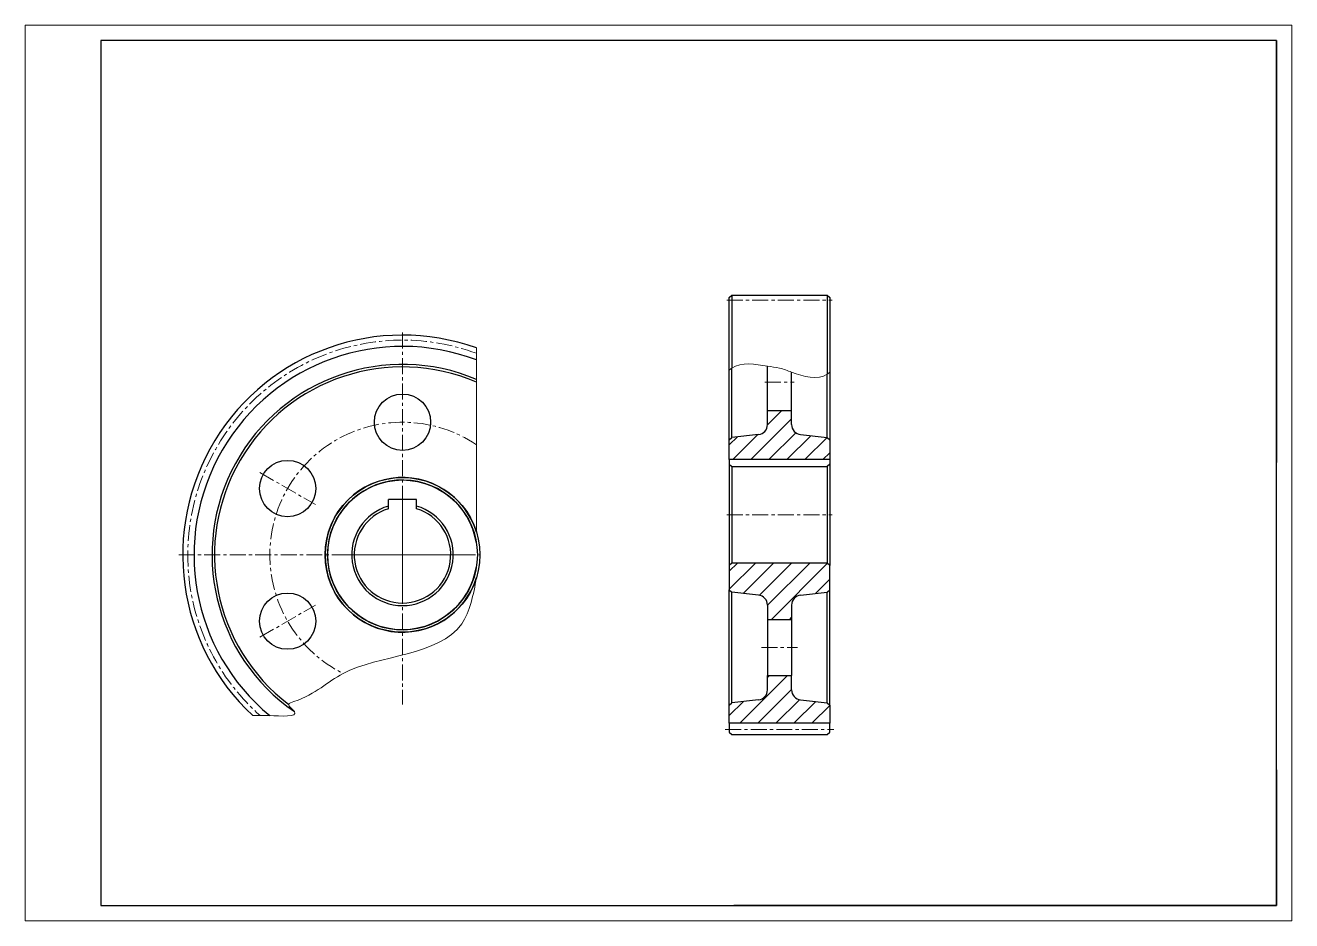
# Model space of a CAD drawing. Header units: millimetres. Extents: x 0 to 630, y 0 to 446.
import ezdxf

# ---------------------------------------------------------------- set-up
doc = ezdxf.new("R2010")
doc.units = ezdxf.units.MM
doc.header["$LTSCALE"] = 0.25
doc.linetypes.add('CENTER', pattern=[50.8, 31.75, -6.35, 6.35, -6.35])
for name, color, linetype, lineweight in [('中心线', 4, 'CENTER', 15), ('剖面线', 221, 'Continuous', 15), ('文字', 7, 'Continuous', 15), ('粗实线', 7, 'Continuous', 30), ('细实线', 7, 'Continuous', 15)]:
    doc.layers.add(name, color=color, linetype=linetype, lineweight=lineweight)
pattern_1 = [(45, (209.4364, -20.824), (-4.49013, 4.49013), [])]

msp = doc.modelspace()

# ---------------------------------------------------------------- hatches: boundary and pattern name
at = {"layer": '剖面线'}
h = msp.add_hatch(dxfattribs=at)
h.set_pattern_fill('ANSI31', color=256, scale=2, style=0)
h.set_pattern_definition(pattern_1)
edge = h.paths.add_edge_path()
edge.add_line((350.23, 229.43), (350.23, 239.18))
edge.add_line((350.23, 239.18), (351.48, 240.43))
edge.add_line((351.48, 240.43), (364.76, 241.85))
edge.add_arc((364.23, 246.82), 5, 276.1098, 360)
edge.add_line((369.23, 246.82), (369.23, 253.93))
edge.add_line((369.23, 253.93), (381.23, 253.93))
edge.add_line((381.23, 253.93), (381.23, 246.82))
edge.add_arc((386.23, 246.82), 5, 180, 263.8902)
edge.add_line((385.7, 241.85), (398.98, 240.43))
edge.add_line((398.98, 240.43), (400.23, 239.18))
edge.add_line((400.23, 239.18), (400.23, 229.43))
edge.add_line((400.23, 229.43), (350.23, 229.43))
h = msp.add_hatch(dxfattribs=at)
h.set_pattern_fill('ANSI31', color=256, scale=2, style=0)
h.set_pattern_definition(pattern_1)
edge = h.paths.add_edge_path()
edge.add_line((351.48, 177.93), (350.23, 176.68))
edge.add_line((350.23, 176.68), (350.23, 164.68))
edge.add_line((350.23, 164.68), (351.48, 163.43))
edge.add_line((351.48, 163.43), (364.76, 162))
edge.add_arc((364.23, 157.03), 5, 0, 83.8902, ccw=False)
edge.add_line((369.23, 157.03), (369.23, 149.93))
edge.add_line((369.23, 149.93), (381.23, 149.93))
edge.add_line((381.23, 149.93), (381.23, 157.03))
edge.add_arc((386.23, 157.03), 5, 96.1098, 180, ccw=False)
edge.add_line((385.7, 162), (398.98, 163.43))
edge.add_line((398.98, 163.43), (400.23, 164.68))
edge.add_line((400.23, 164.68), (400.23, 176.68))
edge.add_line((400.23, 176.68), (398.98, 177.93))
edge.add_line((398.98, 177.93), (351.48, 177.93))
h = msp.add_hatch(dxfattribs=at)
h.set_pattern_fill('ANSI31', color=256, scale=2, style=0)
h.set_pattern_definition(pattern_1)
edge = h.paths.add_edge_path()
edge.add_line((350.23, 107.18), (351.48, 108.43))
edge.add_line((351.48, 108.43), (364.76, 109.85))
edge.add_arc((364.23, 114.82), 5, 276.1098, 360)
edge.add_line((369.23, 114.82), (369.23, 121.93))
edge.add_line((369.23, 121.93), (381.23, 121.93))
edge.add_line((381.23, 121.93), (381.23, 114.82))
edge.add_arc((386.23, 114.82), 5, 180, 263.8902)
edge.add_line((385.7, 109.85), (398.98, 108.43))
edge.add_line((398.98, 108.43), (400.23, 107.18))
edge.add_line((400.23, 107.18), (400.23, 98.22))
edge.add_line((400.23, 98.22), (350.23, 98.22))
edge.add_line((350.23, 98.22), (350.23, 107.18))

# ---------------------------------------------------------------- linework, layer by layer
at = {"layer": '中心线'}
for p, q in [((348.98, 308.76), (401.48, 308.76)), ((187.64, 292.6), (187.64, 107.62)), ((367.98, 267.93), (382.48, 267.93)), ((116.63, 223.02), (144.34, 207.02)), ((187.64, 211.02), (187.64, 158.02)), ((348.98, 201.93), (401.48, 201.93)), ((76.31, 182.02), (226.44, 182.02)), ((158.64, 182.02), (216.64, 182.02)), ((116.63, 141.02), (144.34, 157.02)), ((366.23, 135.93), (384.23, 135.93)), ((348.23, 95.1), (402.23, 95.1))]:
    msp.add_line(p, q, dxfattribs=at)
for radius, start, end in [(106.83, 69.85293, 228.49115), (66, 56.11631, 243.37252)]:
    msp.add_arc((187.64, 182.02), radius, start, end, dxfattribs=at)
at = {"layer": '文字'}
for p, q in [((630, 445.5), (0, 445.5)), ((0, 445.5), (0, 0)), ((630, 0), (630, 445.5)), ((0, 0), (630, 0))]:
    msp.add_line(p, q, dxfattribs=at)
at = {"layer": '粗实线'}
for p, q in [((622.5, 438), (37.5, 438)), ((37.5, 438), (37.5, 7.5)), ((622.5, 438), (487.5, 438)), ((622.5, 7.5), (622.5, 438)), ((622.5, 438), (622.5, 228)), ((350.23, 310.01), (351.48, 311.26)), ((350.23, 239.18), (350.23, 310.01)), ((351.48, 311.26), (398.98, 311.26)), ((351.48, 311.26), (351.48, 274.93)), ((398.98, 311.26), (400.23, 310.01)), ((398.98, 311.26), (398.98, 271.93)), ((400.23, 310.01), (400.23, 239.18)), ((351.48, 240.43), (351.48, 274.93)), ((369.23, 253.93), (369.23, 275.93)), ((381.23, 253.93), (381.23, 272.93)), ((398.98, 240.43), (398.98, 271.93)), ((369.23, 246.82), (369.23, 253.93)), ((369.23, 253.93), (381.23, 253.93)), ((381.23, 246.82), (381.23, 253.93)), ((350.23, 239.18), (351.48, 240.43)), ((364.76, 241.85), (351.48, 240.43)), ((385.7, 241.85), (398.98, 240.43)), ((398.98, 240.43), (400.23, 239.18)), ((350.23, 229.43), (350.23, 239.18)), ((400.23, 239.18), (400.23, 229.43)), ((400.23, 229.43), (350.23, 229.43)), ((350.23, 229.43), (350.23, 176.68)), ((350.23, 227.18), (351.48, 225.93)), ((400.23, 227.18), (398.98, 225.93)), ((400.23, 229.43), (400.23, 176.68)), ((351.48, 225.93), (398.98, 225.93)), ((351.48, 225.93), (351.48, 177.93)), ((398.98, 225.93), (398.98, 177.93)), ((180.64, 204.98), (180.64, 209.52)), ((194.64, 209.52), (180.64, 209.52)), ((194.64, 204.98), (194.64, 209.52)), ((351.48, 177.93), (350.23, 176.68)), ((350.23, 176.68), (350.23, 164.68)), ((398.98, 177.93), (351.48, 177.93)), ((400.23, 176.68), (398.98, 177.93)), ((400.23, 164.68), (400.23, 176.68)), ((350.23, 164.68), (351.48, 163.43)), ((350.23, 107.18), (350.23, 164.68)), ((398.98, 163.43), (400.23, 164.68)), ((400.23, 107.18), (400.23, 164.68)), ((364.76, 162), (351.48, 163.43)), ((351.48, 108.43), (351.48, 163.43)), ((385.7, 162), (398.98, 163.43)), ((398.98, 108.43), (398.98, 163.43)), ((369.23, 157.03), (369.23, 149.93)), ((381.23, 157.03), (381.23, 149.93)), ((369.23, 149.93), (381.23, 149.93)), ((369.23, 149.93), (369.23, 121.93)), ((381.23, 149.93), (381.23, 121.93)), ((369.23, 114.82), (369.23, 121.93)), ((369.23, 121.93), (381.23, 121.93)), ((381.23, 114.82), (381.23, 121.93)), ((350.23, 107.18), (351.48, 108.43)), ((350.23, 98.22), (350.23, 107.18)), ((364.76, 109.85), (351.48, 108.43)), ((385.7, 109.85), (398.98, 108.43)), ((398.98, 108.43), (400.23, 107.18)), ((400.23, 107.18), (400.23, 98.22)), ((400.23, 98.22), (350.23, 98.22)), ((350.23, 98.22), (350.23, 93.85)), ((400.23, 93.85), (400.23, 98.22)), ((350.23, 93.85), (351.48, 92.6)), ((351.48, 92.6), (398.98, 92.6)), ((398.98, 92.6), (400.23, 93.85)), ((622.5, 75), (622.5, 7.5)), ((37.5, 7.5), (622.5, 7.5)), ((622.5, 7.5), (352.5, 7.5))]:
    msp.add_line(p, q, dxfattribs=at)
for centre, radius in [((187.64, 248.02), 14), ((130.48, 215.02), 14), ((187.64, 182.02), 38.5), ((187.64, 182.02), 37.25), ((130.48, 149.02), 14)]:
    msp.add_circle(centre, radius, dxfattribs=at)
for centre, radius, start, end in [((187.64, 182.02), 109.33, 70.33286, 227.03159), ((187.64, 182.02), 103.71, 69.2182, 230.48148), ((187.64, 182.02), 94.75, 67.14851, 235.40834), ((187.64, 182.02), 93.5, 66.82533, 232.7235), ((364.23, 246.82), 5, 276.1098, 0), ((386.23, 246.82), 5, 180, 263.8902), ((187.64, 182.02), 38.5, 17.11241, 342.88759), ((187.64, 182.02), 37.25, 8.95873, 351.04127), ((187.64, 182.02), 25.25, 106.09482, 73.90518), ((187.64, 182.02), 24, 106.95776, 73.04224), ((364.23, 157.03), 5, 0, 83.8902), ((386.23, 157.03), 5, 96.1098, 180), ((364.23, 114.82), 5, 276.1098, 0), ((386.23, 114.82), 5, 180, 263.8902)]:
    msp.add_arc(centre, radius, start, end, dxfattribs=at)
at = {"layer": '细实线'}
for points, knots in [([(224.44, 193.35), (224.44, 206.99), (224.44, 221.48), (224.44, 241.38), (224.44, 252.61), (224.44, 263.45), (224.44, 272.1), (224.44, 276.87), (224.44, 282.09), (224.44, 284.09), (224.44, 284.97)], [0, 0, 0, 0, 40.921478, 43.462768, 59.707282, 74.626905, 75.984982, 85.629265, 88.96472, 91.623575, 91.623575, 91.623575, 91.623575]), ([(350.23, 273.93), (350.64, 274.27), (355.61, 278.47), (365.49, 276.29), (375.38, 275.16), (384.54, 271.58), (394.85, 268.36), (399.82, 272.58), (400.23, 272.93)], [0, 0, 0, 0, 1.600781, 19.378928, 25.46169, 31.786246, 49.564392, 51.165173, 51.165173, 51.165173, 51.165173]), ([(224.44, 170.69), (222.88, 162.21), (217.22, 131.3), (162.48, 132.69), (144.33, 112.2), (129.25, 107.66), (139.36, 100.87), (123.11, 102.17), (117.32, 102), (114.4, 102.01), (113.12, 102.02)], [0, 0, 0, 0, 24.184821, 88.136355, 116.308575, 119.262983, 123.846843, 136.208222, 141.017929, 144.736649, 144.736649, 144.736649, 144.736649])]:
    msp.add_open_spline(points, degree=3, knots=knots, dxfattribs=at)

doc.saveas('drawing.dxf')
